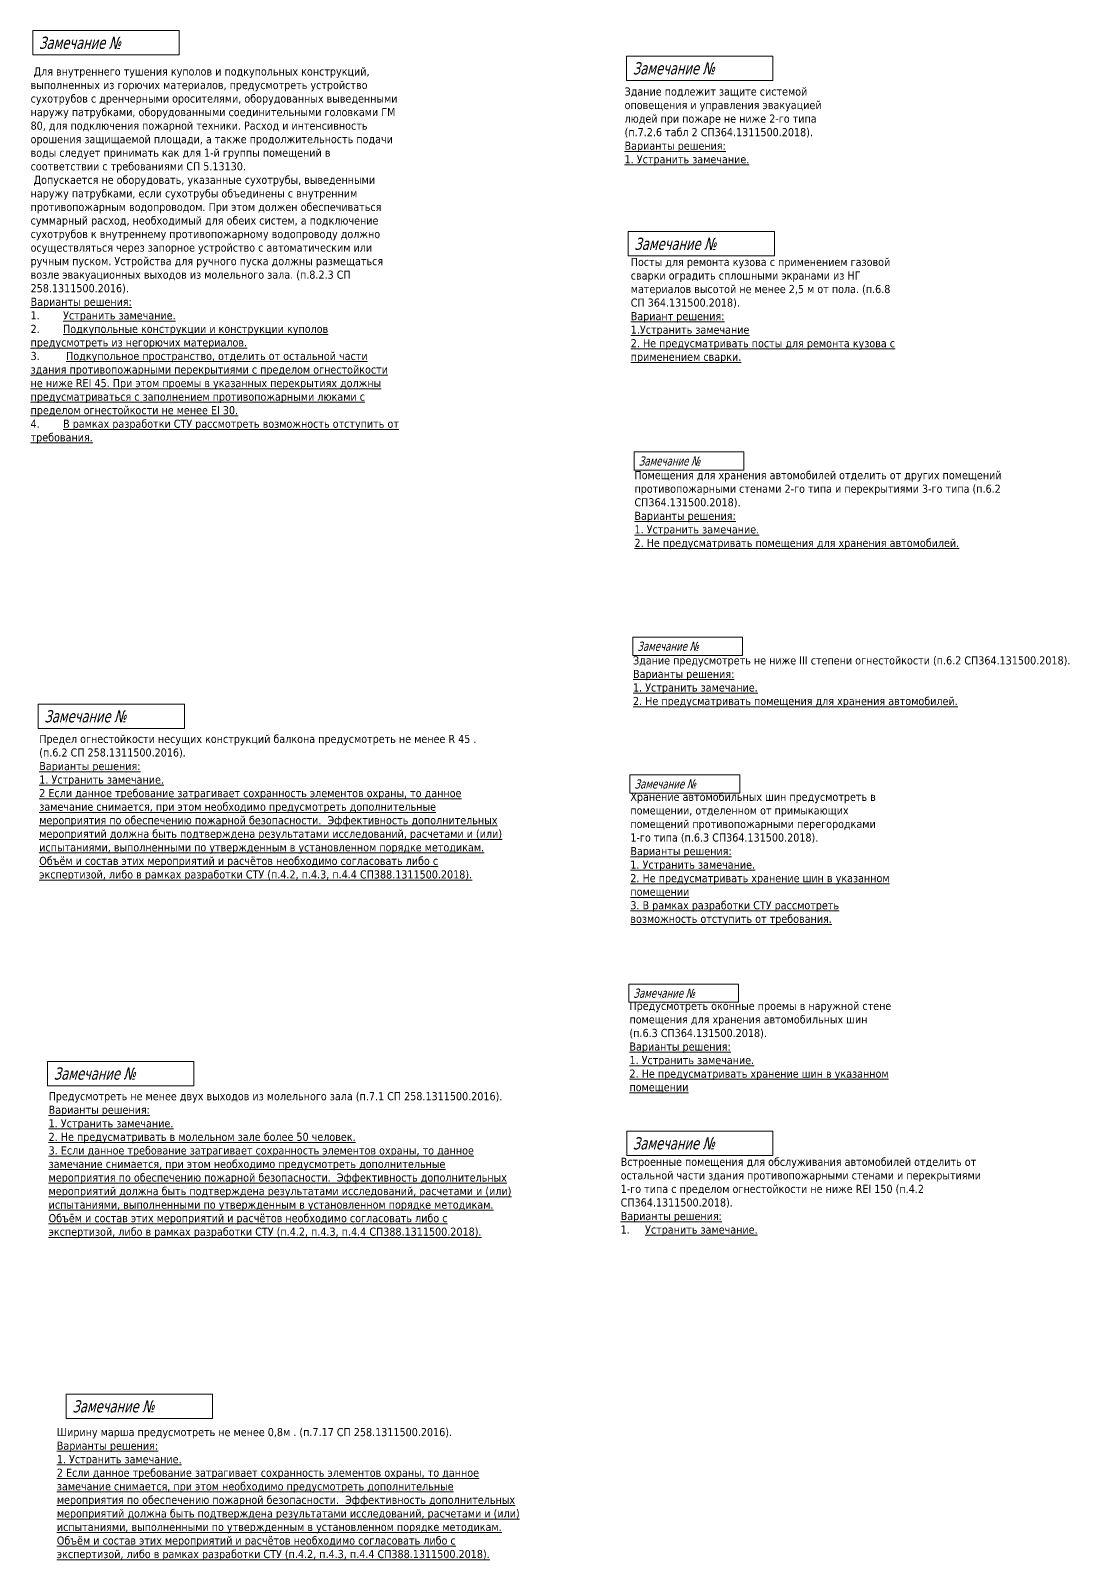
# Model space of a CAD drawing. Header units: millimetres. Extents: x -204396 to 1997851, y -2958255 to 237418.
# Drawn here: x 965968 to 1042661, y -333703 to -220768 of the extents above; entities that cross this region are included whole.
import ezdxf

# ---------------------------------------------------------------- set-up
doc = ezdxf.new("R2010")
doc.units = ezdxf.units.MM
doc.layers.add('экспертиза', color=1, linetype='Continuous', lineweight=0)
doc.styles.add('ЭКСПЕРТИЗА', font='tahoma.ttf')

msp = doc.modelspace()

# ---------------------------------------------------------------- linework, layer by layer
at = {"layer": 'экспертиза', "lineweight": 0}
for points in [[(966140, -220768), (976940, -220768), (976940, -222568), (966140, -222568), (966140, -220768)], [(1010093, -235608), (1020893, -235608), (1020893, -237408), (1010093, -237408), (1010093, -235608)], [(1010533, -251867), (1018633, -251867), (1018633, -253217), (1010533, -253217), (1010533, -251867)], [(1010426, -265541), (1018526, -265541), (1018526, -266891), (1010426, -266891), (1010426, -265541)], [(1010219, -275706), (1018319, -275706), (1018319, -277056), (1010219, -277056), (1010219, -275706)], [(1010137, -291154), (1018237, -291154), (1018237, -292504), (1010137, -292504), (1010137, -291154)], [(1009977, -302013), (1020777, -302013), (1020777, -303813), (1009977, -303813), (1009977, -302013)]]:
    msp.add_lwpolyline(points, dxfattribs=at)
at = {"layer": 'экспертиза', "lineweight": 0, "transparency": 33554687}
for points in [[(1009974, -222654), (1020774, -222654), (1020774, -224454), (1009974, -224454), (1009974, -222654)], [(966534, -270487), (977334, -270487), (977334, -272287), (966534, -272287), (966534, -270487)], [(967226, -296863), (978026, -296863), (978026, -298663), (967226, -298663), (967226, -296863)], [(968605, -321430), (979405, -321430), (979405, -323230), (968605, -323230), (968605, -321430)]]:
    msp.add_lwpolyline(points, dxfattribs=at)

# ---------------------------------------------------------------- texts
at = {"layer": 'экспертиза', "lineweight": 0, "style": 'ЭКСПЕРТИЗА', "oblique": 14.99998, "width": 0.8}
for p in [(966590, -222118), (1010543, -236958), (1010427, -303363)]:
    msp.add_text('Замечание №', height=900, dxfattribs=at).set_placement(p)
at = {"layer": 'экспертиза', "lineweight": 0, "ltscale": 100, "transparency": 33554687, "style": 'ЭКСПЕРТИЗА', "oblique": 14.99998, "width": 0.8}
for p in [(1010424, -224004), (966984, -271837), (967676, -298213), (969055, -322780)]:
    msp.add_text('Замечание №', height=900, dxfattribs=at).set_placement(p)
at = {"layer": 'экспертиза', "lineweight": 0, "ltscale": 100, "style": 'ЭКСПЕРТИЗА', "oblique": 14.99998, "width": 0.8}
for p in [(1010871, -252880), (1010764, -266553), (1010557, -276719), (1010474, -292166)]:
    msp.add_text('Замечание №', height=675, dxfattribs=at).set_placement(p)
at = {"layer": 'экспертиза', "lineweight": 0, "transparency": 33554687, "insert": (965968, -223484), "char_height": 600, "width": 27214.38, "attachment_point": 1, "style": 'ЭКСПЕРТИЗА'}
msp.add_mtext(' Для внутреннего тушения куполов и подкупольных конструкций, выполненных из горючих материалов, предусмотреть устройство сухотрубов с дренчерными оросителями, оборудованных выведенными наружу патрубками, оборудованными соединительными головками ГМ 80, для подключения пожарной техники. Расход и интенсивность орошения защищаемой площади, а также продолжительность подачи воды следует принимать как для 1-й группы помещений в соответствии с требованиями СП 5.13130. \\P Допускается не оборудовать, указанные сухотрубы, выведенными наружу патрубками, если сухотрубы объединены с внутренним противопожарным водопроводом. При этом должен обеспечиваться суммарный расход, необходимый для обеих систем, а подключение сухотрубов к внутреннему противопожарному водопроводу должно осуществляться через запорное устройство с автоматическим или ручным пуском. Устройства для ручного пуска должны размещаться возле эвакуационных выходов из молельного зала. (п.8.2.3 СП 258.1311500.2016).\\P{\\L\\C6;Варианты решения:\\P\\l1.^I\\LУстранить замечание.\\P\\l2.^I\\LПодкупольные конструкции и конструкции куполов предусмотреть из негорючих материалов.\\P\\l3.^I\\L Подкупольное пространство, отделить от остальной части здания противопожарными перекрытиями с пределом огнестойкости не ниже REI 45. При этом проемы в указанных перекрытиях должны предусматриваться с заполнением противопожарными люками с пределом огнестойкости не менее EI 30.\\P\\H1x;\\l4.^I\\LВ рамках разработки СТУ рассмотреть возможность отступить от требования. }', dxfattribs=at)
at = {"layer": 'экспертиза', "lineweight": 0, "ltscale": 100, "char_height": 600, "attachment_point": 1, "style": 'ЭКСПЕРТИЗА'}
for s, insert, width in [('Здание подлежит защите системой оповещения и управления эвакуацией людей при пожаре не ниже 2-го типа (п.7.2.6 табл 2 СП364.1311500.2018).\\P{\\L\\C6;Варианты решения:\\P1. Устранить замечание.}', (1009821, -224965), 15816.77), ('Посты для ремонта кузова с применением газовой сварки оградить сплошными экранами из НГ материалов высотой не менее 2,5 м от пола. (п.6.8 СП 364.131500.2018).\\P{\\L\\C6;Вариант решения:\\P1.Устранить замечание\\P2. Не предусматривать посты для ремонта кузова с применением сварки.}', (1010276, -237547), 20055.58), ('\\pt1200;Помещения для хранения автомобилей отделить от других помещений противопожарными стенами 2-го типа и перекрытиями 3-го типа (п.6.2 СП364.131500.2018).{\\L\\C6;\\PВарианты решения:\\P1. Устранить замечание.\\P2. Не предусматривать помещения для хранения автомобилей.}', (1010551, -253288), 34403.75), ('\\pt1200;Здание предусмотреть не ниже III степени огнестойкости (п.6.2 СП364.131500.2018).{\\L\\C6;\\PВарианты решения:\\P1. Устранить замечание.\\P2. Не предусматривать помещения для хранения автомобилей.}', (1010444, -266961), 34403.75), ('\\pt1200;Хранение автомобильных шин предусмотреть в помещении, отделенном от примыкающих помещений противопожарными перегородками 1-го типа (п.6.3 СП364.131500.2018).{\\L\\C6;\\PВарианты решения:\\P1. Устранить замечание.\\P2. Не предусматривать хранение шин в указанном помещении\\P3. В рамках разработки СТУ рассмотреть возможность отступить от требования. }', (1010248, -277036), 19276.86), ('\\pt1200;Предусмотреть оконные проемы в наружной стене помещения для хранения автомобильных шин (п.6.3 СП364.131500.2018).{\\L\\C6;\\PВарианты решения:\\P1. Устранить замечание.\\P2. Не предусматривать хранение шин в указанном помещении}', (1010180, -292467), 19276.86), ('\\pt1200;Встроенные помещения для обслуживания автомобилей отделить от остальной части здания противопожарными стенами и перекрытиями 1-го типа с пределом огнестойкости не ниже REI 150 (п.4.2 СП364.1311500.2018).{\\L\\P\\C6;Варианты решения:\\P\\pt1800;\\l1.^I\\LУстранить замечание.\\P\\ptz;\\l\\C30;\\P\\C4; }', (1009531, -303977), 26733.91)]:
    msp.add_mtext(s, dxfattribs=dict(at, insert=insert, width=width))
at = {"layer": 'экспертиза', "lineweight": 0, "ltscale": 100, "transparency": 33554687, "char_height": 600, "width": 34068.54, "attachment_point": 1, "style": 'ЭКСПЕРТИЗА'}
for s, insert in [('Предел огнестойкости несущих конструкций балкона предусмотреть не менее R 45 . (п.6.2 СП 258.1311500.2016).\\P{\\L\\C6;Варианты решения:\\P1. Устранить замечание.\\P2 Если данное требование затрагивает сохранность элементов охраны, то данное замечание снимается, при этом необходимо предусмотреть дополнительные мероприятия по обеспечению пожарной безопасности.  Эффективность дополнительных мероприятий должна быть подтверждена результатами исследований, расчетами и (или) испытаниями, выполненными по утвержденным в установленном порядке методикам. Объём и состав этих мероприятий и расчётов необходимо согласовать либо с экспертизой, либо в рамках разработки СТУ (п.4.2, п.4.3, п.4.4 СП388.1311500.2018).}', (966607, -272758)), ('Предусмотреть не менее двух выходов из молельного зала (п.7.1 СП 258.1311500.2016).\\P{\\L\\C6;Варианты решения:\\P1. Устранить замечание.\\P2. Не предусматривать в молельном зале более 50 человек.\\P3. Если данное требование затрагивает сохранность элементов охраны, то данное замечание снимается, при этом необходимо предусмотреть дополнительные мероприятия по обеспечению пожарной безопасности.  Эффективность дополнительных мероприятий должна быть подтверждена результатами исследований, расчетами и (или) испытаниями, выполненными по утвержденным в установленном порядке методикам. Объём и состав этих мероприятий и расчётов необходимо согласовать либо с экспертизой, либо в рамках разработки СТУ (п.4.2, п.4.3, п.4.4 СП388.1311500.2018).}', (967299, -299134)), ('Ширину марша предусмотреть не менее 0,8м . (п.7.17 СП 258.1311500.2016).\\P{\\L\\C6;Варианты решения:\\P1. Устранить замечание.\\P2 Если данное требование затрагивает сохранность элементов охраны, то данное замечание снимается, при этом необходимо предусмотреть дополнительные мероприятия по обеспечению пожарной безопасности.  Эффективность дополнительных мероприятий должна быть подтверждена результатами исследований, расчетами и (или) испытаниями, выполненными по утвержденным в установленном порядке методикам. Объём и состав этих мероприятий и расчётов необходимо согласовать либо с экспертизой, либо в рамках разработки СТУ (п.4.2, п.4.3, п.4.4 СП388.1311500.2018).}', (967906, -323930))]:
    msp.add_mtext(s, dxfattribs=dict(at, insert=insert))

doc.saveas('drawing.dxf')
